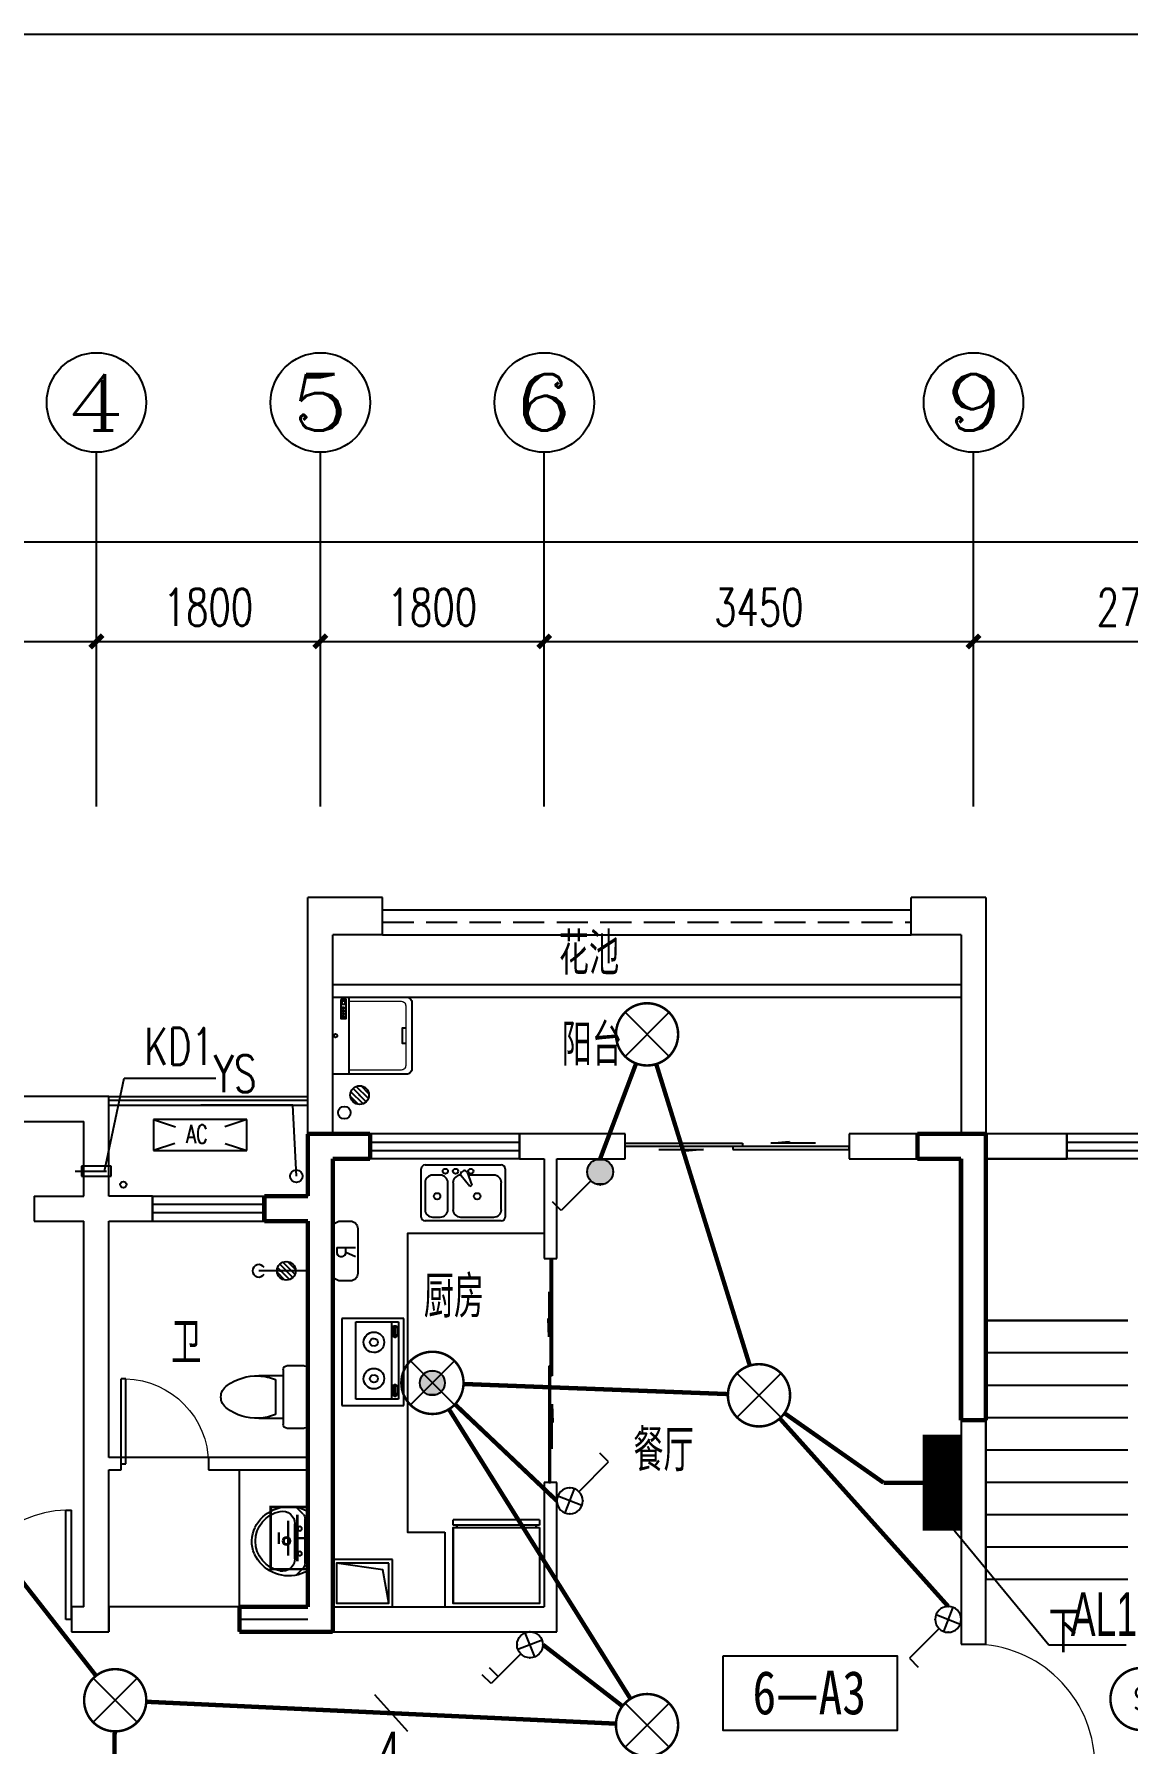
# Model space of a CAD drawing. Extents: x -993182 to -819982, y 169304 to 600104.
# Drawn here: x -979249 to -970458, y 314068 to 327804 of the extents above; entities that cross this region are included whole.
import ezdxf
from ezdxf.enums import TextEntityAlignment as Align

# ---------------------------------------------------------------- set-up
doc = ezdxf.new("R2010")
doc.units = 0
doc.header["$LTSCALE"] = 1000
doc.header["$MEASUREMENT"] = 0
doc.linetypes.add('DASH', pattern=[0.35, 0.25, -0.1])
for name, color, linetype in [('AXIS', 3, 'Continuous'), ('AXIS_TEXT', 7, 'Continuous'), ('DIM-照明', 3, 'Continuous'), ('DIM-箱柜', 3, 'Continuous'), ('DIM_LEAD', 3, 'Continuous'), ('DIM_SYMB', 3, 'Continuous'), ('EQUIP-照明', 3, 'Continuous'), ('EQUIP-箱柜', 3, 'Continuous'), ('kan', 146, 'Continuous'), ('KTIAO', 124, 'Continuous'), ('PUB_TEXT', 7, 'Continuous'), ('STAIR', 2, 'Continuous'), ('TEL_TEXT', 7, 'Continuous'), ('VPIPE-污水', 2, 'Continuous'), ('WALL', 4, 'Continuous'), ('WINDOW', 2, 'Continuous'), ('WIRE-照明', 1, 'Continuous'), ('冷凝水管', 6, 'Continuous'), ('家具', 187, 'Continuous'), ('文字2', 7, 'Continuous'), ('栏杆', 169, 'Continuous'), ('空调、空调洞', 66, 'Continuous'), ('表格', 157, 'Continuous'), ('面层', 215, 'Continuous')]:
    doc.layers.add(name, color=color, linetype=linetype)
doc.layers.add('RENDERING', color=125, linetype='Continuous', lineweight=13)
doc.layers.add('洁、厨具', color=8, linetype='Continuous', lineweight=9)
doc.styles.add('-宋体', font='', dxfattribs={"width": 0.8})
doc.styles.add('_ROMANC', font='romanc__.ttf', dxfattribs={"width": 0.700005})
doc.styles.add('_SIMPLEX', font='SIMPLEX.shx', dxfattribs={"width": 0.75})
doc.styles.add('_TCH_AXIS', font='COMPLEX', dxfattribs={"bigfont": 'GBCBIG'})
doc.styles.add('_TCH_DIM', font='SIMPLEX', dxfattribs={"bigfont": 'GBCBIG'})
doc.styles.add('_TCH_DIM_T3', font='SIMPLEX', dxfattribs={"width": 0.705882, "bigfont": 'GBCBIG'})
doc.styles.add('_TEL_ATTDEF', font='GBENOR', dxfattribs={"width": 0.8, "height": 3, "bigfont": 'GBCBIG'})
doc.styles.add('_TEL_DIM', font='ICED', dxfattribs={"width": 0.8, "height": 3.5, "bigfont": 'BZHZ'})
doc.styles.add('COMPLEX', font='COMPLEX')
doc.styles.add('DIM_FONT', font='simplex_.ttf', dxfattribs={"width": 0.7, "bigfont": 'GBCBIG'})
doc.styles.get("Standard").update_dxf_attribs({"font": 'gbenor.shx', "bigfont": 'gbcbig.shx'})
doc.styles.get('-宋体').set_extended_font_data('SimSun')
doc.dimstyles.new('_TCH_ARCH&&100', dxfattribs={"dimtxt": 297.5, "dimasz": 100, "dimexe": 250, "dimexo": 300, "dimgap": 126.25, "dimtad": 1, "dimdec": 0, "dimzin": 0, "dimdsep": 46, "dimtxsty": '_TCH_DIM_T3', "dimblk": 'ARCHTICK', "dimcen": 0.09, "dimclrt": 7, "dimazin": 2, "dimtfac": 1, "dimtdec": 0, "dimtix": 1, "dimtmove": 2, "dimatfit": 3, "dimfxl": 0, "dimtolj": 1, "dimtzin": 0, "dimarcsym": 0})

# ---------------------------------------------------------------- blocks, each defined once
blk = doc.blocks.new('ASDGFSDFGGDF')
at = {"layer": '家具'}
for p, q in [((695, -609), (695, 0)), ((695, -609), (695, 0)), ((0, -670), (0, -629)), ((0, -629), (28, -629)), ((0, -670), (695, -670)), ((28, -629), (28, -609)), ((695, -609), (666, -609)), ((666, -609), (666, -629)), ((666, -629), (695, -629)), ((695, -629), (695, -670))]:
    blk.add_line(p, q, dxfattribs=at)
for points in [[(0, -609), (0, 0), (695, 0), (695, -609)], [(666, -609), (28, -609), (28, -629), (666, -629)]]:
    blk.add_lwpolyline(points, close=True, dxfattribs=at)
blk = doc.blocks.new('sdfdsfgf')
at = {"layer": '家具'}
for points in [[(1414289, 21341), (1413809, 21341), (1413809, 20961), (1414289, 20961), (1414289, 21341)], [(1414259, 20991), (1414211, 21259), (1413839, 21311)]]:
    blk.add_lwpolyline(points, dxfattribs=at)
blk.add_lwpolyline([(1414259, 21311), (1413839, 21311), (1413839, 20991), (1414259, 20991)], close=True, dxfattribs=at)
blk = doc.blocks.new('A$C685A49D5')
at = {"layer": '家具'}
for p, q in [((0, 31), (0, 419)), ((31, 450), (644, 450)), ((675, 419), (675, 31)), ((31, 307), (31, 92)), ((153, 368), (92, 368)), ((215, 92), (215, 307)), ((256, 307), (256, 92)), ((390, 277), (320, 363)), ((340, 402), (325, 393)), ((369, 391), (408, 287)), ((583, 368), (377, 368)), ((408, 287), (390, 277)), ((644, 92), (644, 307)), ((644, 0), (31, 0)), ((92, 31), (153, 31)), ((317, 31), (583, 31))]:
    blk.add_line(p, q, dxfattribs=at)
for centre, radius in [((194, 399), 20.5), ((276, 399), 20.5), ((399, 399), 20.5), ((128, 199), 25.6), ((450, 199), 25.6)]:
    blk.add_circle(centre, radius, dxfattribs=at)
for centre, radius, start, end in [((31, 419), 30.7, 90, 180), ((644, 419), 30.7, 0, 90), ((92, 307), 61.4, 90, 180), ((153, 307), 61.4, 0, 90), ((317, 307), 61.4, 90, 180), ((335, 376), 20.5, 120, 219.4623), ((350, 384), 20.5, 20.5377, 120), ((583, 307), 61.4, 0, 90), ((31, 31), 30.7, 180, 270), ((92, 92), 61.4, 180, 270), ((153, 92), 61.4, 270, 0), ((317, 92), 61.4, 180, 270), ((583, 92), 61.4, 270, 0), ((644, 31), 30.7, 270, 0)]:
    blk.add_arc(centre, radius, start, end, dxfattribs=at)
at = {"layer": '家具', "style": 'DIM_FONT', "width": 0.8, "flags": 9}
for tag in ['YSIZE', 'XSIZE']:
    blk.add_attdef(tag, (338, 450), '', height=0.5, rotation=270, dxfattribs=at)
blk = doc.blocks.new('$plan$00001601')
at = {"layer": '家具'}
for p, q in [((-350, 16), (350, 16)), ((-350, -484), (-350, 16)), ((350, 16), (350, -484)), ((-323, -98), (-323, -440)), ((299, -98), (-323, -98)), ((299, -440), (299, -98)), ((-323, -384), (299, -384)), ((-291, -407), (-291, -418)), ((-199, -408), (-199, -418)), ((182, -407), (182, -418)), ((274, -408), (274, -418)), ((350, -484), (-350, -484)), ((-323, -440), (299, -440)), ((-216, -416), (-280, -416)), ((-280, -416), (-280, -433)), ((-280, -433), (-216, -433)), ((-216, -433), (-216, -416)), ((193, -416), (193, -433)), ((257, -416), (193, -416)), ((193, -433), (257, -433)), ((257, -433), (257, -416))]:
    blk.add_line(p, q, dxfattribs=at)
for points in [[(-199, -408, 0.259034), (-201, -404, 0.076276), (-213, -399, 0.036515), (-226, -397, 0.026615), (-245, -396, 0.026615), (-264, -397, 0.036515), (-277, -399, 0.076276), (-289, -404, 0.259034), (-291, -408, 0.078462), (-291, -409, 0.056762)], [(-199, -418, 0.259034), (-201, -415, 0.076276), (-213, -410, 0.036515), (-226, -407, 0.026615), (-245, -406, 0.026615), (-264, -407, 0.036515), (-277, -410, 0.076276), (-289, -415, 0.259034), (-291, -418, 0.259034), (-289, -422, 0.056762), (-280, -426, 0.036515)], [(274, -408, 0.259034), (272, -404, 0.076276), (260, -399, 0.036515), (247, -397, 0.026615), (228, -396, 0.026615), (209, -397, 0.036515), (196, -399, 0.076276), (184, -404, 0.259034), (182, -408, 0.078462), (182, -409, 0.056762)], [(274, -418, 0.259034), (272, -415, 0.076276), (260, -410, 0.036515), (247, -407, 0.026615), (228, -406, 0.026615), (209, -407, 0.036515), (196, -410, 0.076276), (184, -415, 0.259034), (182, -418, 0.259034), (184, -422, 0.056762), (193, -426, 0.036515)], [(-216, -427, 0.008736), (-213, -427, 0.076276), (-201, -422, 0.259034), (-199, -418, 0.259034)], [(257, -427, 0.008736), (260, -427, 0.076276), (272, -422, 0.259034), (274, -418, 0.259034)]]:
    blk.add_lwpolyline(points, format="xyb", dxfattribs=at)
for centre, radius, start, end in [((-158, -243), 82.5, 0.964, 0), ((-158, -243), 31.6, 0.6532, 0), ((134, -243), 82.5, 180, 179.036), ((134, -243), 31.6, 180, 179.3468)]:
    blk.add_arc(centre, radius, start, end, dxfattribs=at)
blk = doc.blocks.new('A$C3451006C')
blk.add_lwpolyline([(-50, 330), (-50, -30, 0.414214), (10, -90), (90, -90, 0.414214), (150, -30), (150, 330, 0.414214), (90, 390), (10, 390, 0.414214)], format="xyb", close=True)
at = {"style": '_SIMPLEX', "width": 0.8}
blk.add_text('R', height=150, rotation=270, dxfattribs=at).set_placement((-32, 144), align=Align.CENTER)
blk = doc.blocks.new('$plan$00001623')
at = {"layer": '家具', "linetype": 'Continuous'}
blk.add_line((-341, -145), (342, -145), dxfattribs=at)
at = {"layer": '家具'}
blk.add_lwpolyline([(295, -706), (-295, -706, -0.414214), (-345, -656), (-345, 0), (345, 0), (345, -656, -0.414214)], format="xyb", close=True, dxfattribs=at)
at = {"layer": '家具', "lineweight": 13}
blk.add_lwpolyline([(307, -145), (307, -611, -0.414214), (267, -651), (-267, -651, -0.414214), (-307, -611), (-307, -145)], format="xyb", dxfattribs=at)
at = {"layer": '家具'}
for points in [[(323, -72), (152, -72), (152, -120), (323, -120)], [(163, -86), (177, -86), (177, -99), (163, -99)], [(189, -86), (202, -86), (202, -99), (189, -99)], [(213, -86), (227, -86), (227, -99), (213, -99)], [(239, -86), (253, -86), (253, -99), (239, -99)], [(281, -110), (309, -110), (309, -80), (281, -80)]]:
    blk.add_lwpolyline(points, close=True, dxfattribs=at)
blk.add_lwpolyline([(-71, -651), (-71, -623), (0, -623), (71, -623), (71, -651)], dxfattribs=at)
blk.add_circle((0, -25), 16, dxfattribs=at)
blk = doc.blocks.new('90304092557924')
at = {"layer": 'KTIAO'}
for p, q in [((-375, 125), (-198, 66)), ((-375, 125), (-375, -125)), ((375, 125), (-375, 125)), ((375, 125), (198, 66)), ((375, -125), (375, 125)), ((-203, -68), (-375, -125)), ((-375, -125), (375, -125)), ((200, -67), (375, -125))]:
    blk.add_line(p, q, dxfattribs=at)
at = {"layer": 'KTIAO', "style": '_ROMANC', "width": 0.7}
blk.add_text('AC', height=148.6, dxfattribs=at).set_placement((-113, -66))
at = {"layer": 'KTIAO', "style": 'DIM_FONT', "oblique": 0, "width": 0.6, "flags": 9}
for tag in ['XSIZE', 'YSIZE']:
    blk.add_attdef(tag, (-375, -125), '', height=0.5, dxfattribs=at)
blk = doc.blocks.new('M_E6')
for p, q in [((-240, 0), (-270, -79)), ((240, 0), (-240, 0)), ((-237, 0), (239, 0)), ((240, 0), (270, -79)), ((-213, -36), (-271, -91)), ((-179, -23), (181, -23)), ((141, -105), (-141, -105)), ((-141, -105), (141, -105)), ((217, -37), (274, -95))]:
    blk.add_line(p, q)
for centre, radius in [((-99, -65), 16.3), ((101, -65), 16.3), ((2, -172), 31.6), ((2, -172), 23)]:
    blk.add_circle(centre, radius)
for centre, radius, start, end in [((28, -152), 307, 166.1751, 244.7296), ((-141, -205), 100, 90, 190.5602), ((-179, -73), 50, 90, 133.181), ((-28, -152), 307, 297.0639, 13.8249), ((141, -205), 100, 349.4398, 90), ((181, -73), 50, 44.5607, 90), ((0, -179), 243, 190.5602, 349.4398), ((0, -201), 250, 245.8071, 296.4628), ((28, -152), 307, 266.589, 266.5936)]:
    blk.add_arc(centre, radius, start, end)
at = {"width": 0.8, "flags": 9}
for tag in ['XSIZE', 'YSIZE']:
    blk.add_attdef(tag, (0, 0), '', height=0.5, dxfattribs=at)
blk = doc.blocks.new('1')
for p, q in [((-550, -239), (-550, 201)), ((-520, 231), (-380, 231)), ((-350, 201), (-350, 151)), ((-350, 151), (-350, -189)), ((-350, 151), (-154, 151)), ((-289, 121), (-289, -159)), ((-380, -269), (-520, -269)), ((-154, -189), (-350, -189)), ((-350, -189), (-350, -239))]:
    blk.add_line(p, q)
for centre, radius, start, end in [((-520, 201), 30, 90, 180), ((-380, 201), 30, 360, 90), ((-137, -247), 398, 92.544, 112.5495), ((-137, -247), 398, 53.3619, 92.544), ((40, -19), 110, 303.4509, 56.5491), ((-137, 208), 398, 267.456, 306.6381), ((-520, -239), 30, 180, 270), ((-380, -239), 30, 270, 360), ((-137, 208), 398, 247.4505, 267.456)]:
    blk.add_arc(centre, radius, start, end)
blk = doc.blocks.new('$lvtry$00000168')
at = {"color": 0}
blk.add_line((0, 0), (0, -395), dxfattribs=at)
blk.add_arc((0, -395), 50, 121.0332, 58.9668, dxfattribs=at)
for p in [(0, 0), (0, -223)]:
    blk.add_point(p, dxfattribs=at)
blk = doc.blocks.new('$lvtry$00000171')
for p, q in [((-74, 11), (-11, 74)), ((-70, -27), (27, 70)), ((-53, -53), (53, 53)), ((-27, -70), (70, 27)), ((11, -74), (74, -11))]:
    blk.add_line(p, q)
blk.add_circle((0, 0), 75)
blk.add_point((0, 0))
blk = doc.blocks.new('A$C6BE329BC')
at = {"layer": '家具'}
blk.add_blockref('$lvtry$00000168', (75, 445), dxfattribs=at)
at = {"layer": '家具', "rotation": 180}
blk.add_blockref('$lvtry$00000171', (75, 271), dxfattribs=at)
blk = doc.blocks.new('TRHH')
at = {"color": 6}
for centre in [(-249202, -461390), (-233616, -461390), (-252617, -471151), (-230201, -471151), (-244307, -473179), (-238511, -473179)]:
    blk.add_circle(centre, 50, dxfattribs=at)
blk = doc.blocks.new('q4')
at = {"color": 3, "const_width": 35}
for points in [[(-529810, -491595), (-529810, -491095)], [(-529810, -491095), (-529310, -491095)], [(-529310, -491095), (-529310, -491295)], [(-524910, -491095), (-524360, -491095)], [(-524910, -491295), (-524910, -491095)], [(-524360, -493395), (-524360, -491095)], [(-529610, -491795), (-529610, -491295)], [(-529610, -491295), (-529310, -491295)], [(-524910, -491295), (-524560, -491295)], [(-524560, -493395), (-524560, -491295)], [(-530160, -491595), (-529810, -491595)], [(-530160, -491795), (-530160, -491595)], [(-530160, -491795), (-529810, -491795)], [(-529810, -494895), (-529810, -491795)], [(-529610, -495095), (-529610, -491795)], [(-524360, -493395), (-524560, -493395)], [(-530360, -494895), (-529810, -494895)], [(-530360, -495095), (-530360, -494895)], [(-530360, -495095), (-529610, -495095)]]:
    blk.add_lwpolyline(points, dxfattribs=at)
blk = doc.blocks.new('A$C06D6341B')
at = {"layer": '空调、空调洞', "linetype": 'DASH'}
for p, q in [((80, 290), (0, 290)), ((0, 290), (0, 50)), ((40, 0), (40, 340)), ((80, 50), (80, 290)), ((0, 50), (80, 50))]:
    blk.add_line(p, q, dxfattribs=at)
blk = doc.blocks.new('kt')
at = {"layer": 'DIM_LEAD'}
for p, q in [((-441980, -788204), (-441821, -787455)), ((-441980, -788204), (-441821, -787455)), ((-441980, -788204), (-441821, -787455)), ((-441980, -788204), (-441821, -787455)), ((-441980, -788204), (-441821, -787455)), ((-441821, -787455), (-441083, -787455))]:
    blk.add_line(p, q, dxfattribs=at)
at = {"layer": 'VPIPE-污水'}
blk.add_circle((-440051, -787733, -76424), 50, dxfattribs=at)
at = {"layer": '冷凝水管'}
blk.add_circle((-441827, -788311, -76424), 25, dxfattribs=at)
at = {"layer": '家具', "rotation": 89.99999999999999}
blk.add_blockref('$lvtry$00000171', (-439928, -787592, -76424), dxfattribs=at)
at = {"layer": '空调、空调洞', "rotation": 270}
blk.add_blockref('A$C06D6341B', (-442214, -788164, -76424), dxfattribs=at)
at = {"layer": 'DIM_LEAD', "color": 7, "style": '_TCH_DIM', "width": 0.705882}
blk.add_text('KD1', height=297.5, dxfattribs=at).set_placement((-441658, -787350))
blk = doc.blocks.new('trh')
at = {"layer": 'DIM_LEAD'}
for p, q in [((-249230, -460821), (-249970, -460821)), ((-249202, -461390), (-249230, -460821))]:
    blk.add_line(p, q, dxfattribs=at)
at = {"layer": 'DIM_LEAD', "color": 7, "style": '_TCH_DIM', "width": 0.705882}
blk.add_text('YS', height=297.5, dxfattribs=at).set_placement((-249865, -460716))
blk = doc.blocks.new('$DorLib2D$00000131')
at = {"color": 0, "linetype": 'Continuous'}
for p, q in [((0.15, 0.125), (0.2319, 0.1973)), ((0.2319, 0.1973), (0.2319, 0.125)), ((-0.5, 0.125), (-0.5, 0)), ((0.0192, 0.125), (-0.5, 0.125)), ((0.0192, 0), (0.0192, 0.125)), ((0.35, 0.125), (0.15, 0.125)), ((-0.5, 0), (0.0192, 0)), ((-0.024, 0), (0.5, 0)), ((-0.024, -0.125), (-0.024, 0)), ((0.5, 0), (0.5, -0.125)), ((-0.35, -0.125), (-0.15, -0.125)), ((-0.2319, -0.1973), (-0.2319, -0.125)), ((-0.15, -0.125), (-0.2319, -0.1973)), ((0.5, -0.125), (-0.024, -0.125))]:
    blk.add_line(p, q, dxfattribs=at)
blk = doc.blocks.new('$WINLIB2D$00000001')
at = {"color": 0}
for points in [[(-0.5, 0.5), (-0.5, -0.5)], [(-0.5, 0.5), (0.5, 0.5)], [(0.5, -0.5), (0.5, 0.5)], [(0.5, 0.167), (-0.5, 0.167)], [(0.5, -0.167), (-0.5, -0.167)], [(-0.5, -0.5), (0.5, -0.5)]]:
    blk.add_lwpolyline(points, dxfattribs=at)
blk = doc.blocks.new('$DorLib2D$00000001')
for p, q in [((0.45, 0.975), (0.5, 0.975)), ((0.45, 0), (0.45, 0.975)), ((0.5, 0), (0.5, 0.975)), ((0.5, 0), (0.45, 0))]:
    blk.add_line(p, q)
at = {"lineweight": 13}
blk.add_arc((0.475, 0), 0.975, 91.4693, 180, dxfattribs=at)
blk = doc.blocks.new('_AXISO')
blk.add_circle((0, 0), 0.5)
at = {"layer": 'AXIS_TEXT', "style": 'COMPLEX', "width": 1.041667}
blk.add_attdef('A', text='', height=0.56, dxfattribs=at).set_placement((-0.25, -0.28), (0.25, -0.28), align=Align.FIT)
blk = doc.blocks.new('_ArchTick')
at = {"color": 0, "linetype": 'ByBlock', "const_width": 0.4}
blk.add_lwpolyline([(-0.5, -0.5), (0.5, 0.5)], dxfattribs=at)
blk = doc.blocks.new('*D862')
at = {"layer": 'AXIS', "color": 0, "lineweight": -2}
for p, q in [((-343309, -422720), (-343309, -420344)), ((-287609, -422720), (-287609, -420344)), ((-343309, -420594), (-287609, -420594))]:
    blk.add_line(p, q, dxfattribs=at)
at = {"layer": 'Defpoints', "color": 0}
for p in [(-287609, -420594), (-343309, -423020), (-287609, -423020)]:
    blk.add_point(p, dxfattribs=at)
at = {"layer": 'AXIS', "color": 0, "lineweight": -2, "xscale": 100, "yscale": 100, "zscale": 100, "rotation": 180}
blk.add_blockref('_ArchTick', (-343309, -420594), dxfattribs=at)
at = {"layer": 'AXIS', "color": 0, "lineweight": -2, "xscale": 100, "yscale": 100, "zscale": 100}
blk.add_blockref('_ArchTick', (-287609, -420594), dxfattribs=at)
at = {"layer": 'AXIS', "color": 7, "insert": (-315459, -420319), "char_height": 297.5, "attachment_point": 5, "style": '_TCH_DIM_T3'}
blk.add_mtext('\\A1;55700', dxfattribs=at)
blk = doc.blocks.new('*D864')
at = {"layer": 'AXIS', "color": 0, "lineweight": -2}
for p, q in [((-343209, -422720), (-343209, -421144)), ((-339909, -422720), (-339909, -421144)), ((-343209, -421394), (-339909, -421394))]:
    blk.add_line(p, q, dxfattribs=at)
at = {"layer": 'Defpoints', "color": 0}
for p in [(-339909, -421394), (-343209, -423020), (-339909, -423020)]:
    blk.add_point(p, dxfattribs=at)
at = {"layer": 'AXIS', "color": 0, "lineweight": -2, "xscale": 100, "yscale": 100, "zscale": 100, "rotation": 180}
blk.add_blockref('_ArchTick', (-343209, -421394), dxfattribs=at)
at = {"layer": 'AXIS', "color": 0, "lineweight": -2, "xscale": 100, "yscale": 100, "zscale": 100}
blk.add_blockref('_ArchTick', (-339909, -421394), dxfattribs=at)
at = {"layer": 'AXIS', "color": 7, "insert": (-341559, -421119), "char_height": 297.5, "attachment_point": 5, "style": '_TCH_DIM_T3'}
blk.add_mtext('\\A1;3300', dxfattribs=at)
blk = doc.blocks.new('*D865')
at = {"layer": 'AXIS', "color": 0, "lineweight": -2}
for p, q in [((-339909, -422720), (-339909, -421144)), ((-338109, -422720), (-338109, -421144)), ((-339909, -421394), (-338109, -421394))]:
    blk.add_line(p, q, dxfattribs=at)
at = {"layer": 'Defpoints', "color": 0}
for p in [(-338109, -421394), (-339909, -423020), (-338109, -423020)]:
    blk.add_point(p, dxfattribs=at)
at = {"layer": 'AXIS', "color": 0, "lineweight": -2, "xscale": 100, "yscale": 100, "zscale": 100, "rotation": 180}
blk.add_blockref('_ArchTick', (-339909, -421394), dxfattribs=at)
at = {"layer": 'AXIS', "color": 0, "lineweight": -2, "xscale": 100, "yscale": 100, "zscale": 100}
blk.add_blockref('_ArchTick', (-338109, -421394), dxfattribs=at)
at = {"layer": 'AXIS', "color": 7, "insert": (-339009, -421119), "char_height": 297.5, "attachment_point": 5, "style": '_TCH_DIM_T3'}
blk.add_mtext('\\A1;1800', dxfattribs=at)
blk = doc.blocks.new('*D866')
at = {"layer": 'AXIS', "color": 0, "lineweight": -2}
for p, q in [((-338109, -422720), (-338109, -421144)), ((-336309, -422720), (-336309, -421144)), ((-338109, -421394), (-336309, -421394))]:
    blk.add_line(p, q, dxfattribs=at)
at = {"layer": 'Defpoints', "color": 0}
for p in [(-336309, -421394), (-338109, -423020), (-336309, -423020)]:
    blk.add_point(p, dxfattribs=at)
at = {"layer": 'AXIS', "color": 0, "lineweight": -2, "xscale": 100, "yscale": 100, "zscale": 100, "rotation": 180}
blk.add_blockref('_ArchTick', (-338109, -421394), dxfattribs=at)
at = {"layer": 'AXIS', "color": 0, "lineweight": -2, "xscale": 100, "yscale": 100, "zscale": 100}
blk.add_blockref('_ArchTick', (-336309, -421394), dxfattribs=at)
at = {"layer": 'AXIS', "color": 7, "insert": (-337209, -421119), "char_height": 297.5, "attachment_point": 5, "style": '_TCH_DIM_T3'}
blk.add_mtext('\\A1;1800', dxfattribs=at)
blk = doc.blocks.new('*D867')
at = {"layer": 'AXIS', "color": 0, "lineweight": -2}
for p, q in [((-336309, -422720), (-336309, -421144)), ((-332859, -422720), (-332859, -421144)), ((-336309, -421394), (-332859, -421394))]:
    blk.add_line(p, q, dxfattribs=at)
at = {"layer": 'Defpoints', "color": 0}
for p in [(-332859, -421394), (-336309, -423020), (-332859, -423020)]:
    blk.add_point(p, dxfattribs=at)
at = {"layer": 'AXIS', "color": 0, "lineweight": -2, "xscale": 100, "yscale": 100, "zscale": 100, "rotation": 180}
blk.add_blockref('_ArchTick', (-336309, -421394), dxfattribs=at)
at = {"layer": 'AXIS', "color": 0, "lineweight": -2, "xscale": 100, "yscale": 100, "zscale": 100}
blk.add_blockref('_ArchTick', (-332859, -421394), dxfattribs=at)
at = {"layer": 'AXIS', "color": 7, "insert": (-334584, -421119), "char_height": 297.5, "attachment_point": 5, "style": '_TCH_DIM_T3'}
blk.add_mtext('\\A1;3450', dxfattribs=at)
blk = doc.blocks.new('*D868')
at = {"layer": 'AXIS', "color": 0, "lineweight": -2}
for p, q in [((-332859, -422720), (-332859, -421144)), ((-330159, -422720), (-330159, -421144)), ((-332859, -421394), (-330159, -421394))]:
    blk.add_line(p, q, dxfattribs=at)
at = {"layer": 'Defpoints', "color": 0}
for p in [(-330159, -421394), (-332859, -423020), (-330159, -423020)]:
    blk.add_point(p, dxfattribs=at)
at = {"layer": 'AXIS', "color": 0, "lineweight": -2, "xscale": 100, "yscale": 100, "zscale": 100, "rotation": 180}
blk.add_blockref('_ArchTick', (-332859, -421394), dxfattribs=at)
at = {"layer": 'AXIS', "color": 0, "lineweight": -2, "xscale": 100, "yscale": 100, "zscale": 100}
blk.add_blockref('_ArchTick', (-330159, -421394), dxfattribs=at)
at = {"layer": 'AXIS', "color": 7, "insert": (-331509, -421119), "char_height": 297.5, "attachment_point": 5, "style": '_TCH_DIM_T3'}
blk.add_mtext('\\A1;2700', dxfattribs=at)
blk = doc.blocks.new('$equip$00002539')
for p, q in [((-0.354, 0.354), (0.354, -0.354)), ((0.354, 0.354), (-0.354, -0.354))]:
    blk.add_line(p, q)
at = {"const_width": 0.04}
blk.add_lwpolyline([(-0.5, 0, 1), (0.5, 0, 1), (-0.5, 0, 0.911406)], format="xyb", dxfattribs=at)
blk.add_circle((0, 0), 0.5)
for p in [(0, 0.5), (-0.5, 0), (0.5, 0), (0, -0.5)]:
    blk.add_point(p)
at = {"color": 7, "style": '_TEL_DIM', "flags": 1}
blk.add_attdef('A', text='', height=0.00002, dxfattribs=at).set_placement((0, 0), align=Align.MIDDLE_CENTER)
blk = doc.blocks.new('$equip$00002828')
for p, q in [((0.354, 0.354), (-0.354, -0.354)), ((-0.354, 0.354), (0.354, -0.354))]:
    blk.add_line(p, q)
at = {"const_width": 0.04}
blk.add_lwpolyline([(0.5, 0, -1), (-0.5, 0, -1), (0.5, 0, 1)], format="xyb", dxfattribs=at)
for radius in [0.5, 0.2]:
    blk.add_circle((0, 0), radius)
for p in [(0, 0.5), (-0.5, 0), (0.5, 0), (0, -0.5)]:
    blk.add_point(p)
for points in [[(-0.173, 0.1), (0.173, 0.1), (-0.2, 0), (0.2, 0)], [(-0.173, -0.1), (0.173, -0.1), (-0.2, 0), (0.2, 0)], [(-0.1, 0.173), (0.1, 0.173), (-0.173, 0.1), (0.173, 0.1)], [(0, 0.2), (0, 0.2), (-0.1, 0.173), (0.1, 0.173)], [(-0.1, -0.173), (0.1, -0.173), (-0.173, -0.1), (0.173, -0.1)], [(0, -0.2), (0, -0.2), (-0.1, -0.173), (0.1, -0.173)]]:
    blk.add_solid(points)
at = {"color": 7, "style": '_TEL_DIM', "flags": 1}
for tag in ['A', 'REMARK']:
    blk.add_attdef(tag, text='', height=0.00002, dxfattribs=at).set_placement((0, 0), align=Align.MIDDLE_CENTER)
blk = doc.blocks.new('*X5')
at = {"color": 0}
for p, q in [((-250, 32.8), (-82.8, 200)), ((-250, 68.2), (-118.2, 200)), ((-250, 103.6), (-153.6, 200)), ((-250, 138.9), (-188.9, 200)), ((-250, 174.3), (-224.3, 200)), ((-247.5, 0), (-47.5, 200)), ((-212.1, 0), (-12.1, 200)), ((-176.8, 0), (23.2, 200)), ((-141.4, 0), (58.6, 200)), ((-106.1, 0), (93.9, 200)), ((-70.7, 0), (129.3, 200)), ((-35.4, 0), (164.6, 200)), ((0, 0), (200, 200)), ((35.4, 0), (235.4, 200)), ((70.7, 0), (250, 179.3)), ((106.1, 0), (250, 143.9)), ((141.4, 0), (250, 108.6)), ((176.8, 0), (250, 73.2)), ((212.1, 0), (250, 37.9)), ((247.5, 0), (250, 2.5))]:
    blk.add_line(p, q, dxfattribs=at)
blk = doc.blocks.new('$equip$00002943')
for p, q in [((-0.75, 0.6), (-0.75, 0)), ((0.75, 0.6), (-0.75, 0.6)), ((0.75, 0), (0.75, 0.6)), ((-0.75, 0), (0.75, 0))]:
    blk.add_line(p, q)
for points, const_width in [([(-0.75, 0.3), (0.75, 0.3)], 0.6), ([(-0.75, 0.6), (-0.75, 0), (0.75, 0), (0.75, 0.6), (-0.75, 0.6), (-0.75, 0)], 0.04)]:
    blk.add_lwpolyline(points, dxfattribs=dict(const_width=const_width))
for p in [(0, 0.6), (-0.75, 0.3), (0.75, 0.3), (0, 0)]:
    blk.add_point(p)
at = {"xscale": 0.00300000000061118, "yscale": 0.00300000000061118, "zscale": 0.00300000000061118}
blk.add_blockref('*X5', (0, 0), dxfattribs=at)
at = {"style": '_TEL_DIM', "flags": 1}
for tag in ['A', 'REMARK']:
    blk.add_attdef(tag, text='', height=0.00002, dxfattribs=at).set_placement((0, 0), align=Align.MIDDLE_CENTER)
blk = doc.blocks.new('$equip$00001962')
for p, q in [((0.147, 0.356), (0.625, 0.833)), ((0.625, 0.833), (0.766, 0.692))]:
    blk.add_line(p, q)
blk.add_circle((0, 0.208), 0.208)
for p in [(0, 0.417), (-0.208, 0.208), (0, 0), (0.208, 0.208)]:
    blk.add_point(p)
for points in [[(-0.18, 0.313), (0.18, 0.313), (-0.208, 0.208), (0.208, 0.208)], [(-0.104, 0.389), (0.104, 0.389), (-0.18, 0.313), (0.18, 0.313)], [(0, 0.417), (0, 0.417), (-0.104, 0.389), (0.104, 0.389)], [(-0.18, 0.104), (0.18, 0.104), (-0.208, 0.208), (0.208, 0.208)], [(-0.104, 0.028), (0.104, 0.028), (-0.18, 0.104), (0.18, 0.104)], [(0, 0), (0, 0), (-0.104, 0.028), (0.104, 0.028)]]:
    blk.add_solid(points)
at = {"layer": 'TEL_TEXT', "style": '_TEL_DIM', "flags": 1}
blk.add_attdef('A', text='', height=0.00002, dxfattribs=at).set_placement((0, 0), align=Align.MIDDLE_CENTER)
blk = doc.blocks.new('$equip$00003196')
at = {"const_width": 0.04}
blk.add_lwpolyline([(-0.5, 0), (0.5, 0), (0.5, -0.6), (-0.5, -0.6)], close=True, dxfattribs=at)
for points in [[(0, 0), (0, -0.173)], [(-0.375, -0.173), (0.375, -0.173)], [(-0.281, -0.32), (0.281, -0.32)], [(-0.094, -0.468), (0.094, -0.468)]]:
    blk.add_lwpolyline(points, dxfattribs=at)
blk.add_point((0, 0))
at = {"flags": 9}
blk.add_attdef('A', (0, 0), '', height=0.00002, rotation=180, dxfattribs=at)
blk = doc.blocks.new('$TELECSYS$00000095')
blk.add_line((0.4, 0.4), (-0.4, -0.4))
at = {"width": 0.8}
blk.add_attdef('N', text='', height=1, dxfattribs=at).set_placement((-0.017, 1.056), align=Align.MIDDLE)
blk = doc.blocks.new('$TelecSys$00000152')
blk.add_blockref('$TELECSYS$00000095', (0, 0))
at = {"style": '_TEL_DIM', "width": 0.7}
blk.add_attdef('N', text='', height=0.875, dxfattribs=at).set_placement((-0.015, 0.924), align=Align.MIDDLE)
blk = doc.blocks.new('$equip$00003183')
for p, q in [((0.147, 0.356), (0.625, 0.833)), ((0.625, 0.833), (0.766, 0.692)), ((-0.194, 0.132), (0.194, 0.285)), ((-0.076, 0.402), (0.076, 0.014))]:
    blk.add_line(p, q)
blk.add_circle((0, 0.208), 0.208)
for p in [(0, 0.417), (-0.208, 0.208), (0, 0), (0.208, 0.208)]:
    blk.add_point(p)
at = {"flags": 9}
blk.add_attdef('A', (0, 0), '', height=0.00002, dxfattribs=at)
blk = doc.blocks.new('$equip$00003186')
for p, q in [((0.147, 0.356), (0.625, 0.833)), ((0.625, 0.833), (0.766, 0.692)), ((0.512, 0.72), (0.653, 0.579)), ((-0.194, 0.132), (0.194, 0.285)), ((-0.076, 0.402), (0.076, 0.014))]:
    blk.add_line(p, q)
blk.add_circle((0, 0.208), 0.208)
for p in [(0, 0.417), (-0.208, 0.208), (0, 0), (0.208, 0.208)]:
    blk.add_point(p)
at = {"flags": 9}
blk.add_attdef('A', (0, 0), '', height=0.00002, dxfattribs=at)
blk = doc.blocks.new('$equip$00002837')
at = {"const_width": 0.04}
blk.add_lwpolyline([(0.5, 0, 1), (-0.5, 0, 1), (0.5, 0, -0.854586)], format="xyb", dxfattribs=at)
blk.add_circle((0, 0), 0.5)
for p in [(0, 0.5), (-0.5, 0), (0.5, 0), (0, -0.5)]:
    blk.add_point(p)
at = {"color": 7, "style": '_TEL_DIM'}
blk.add_attdef('$TEXT$', text='', height=0.4, dxfattribs=at).set_placement((0, 0), align=Align.MIDDLE_CENTER)
at = {"color": 7, "style": '_TEL_DIM', "flags": 1}
for tag in ['A', 'REMARK']:
    blk.add_attdef(tag, text='', height=0.00002, dxfattribs=at).set_placement((0, 0), align=Align.MIDDLE_CENTER)
blk = doc.blocks.new('5#、7#楼参照')
at = {"layer": 'AXIS'}
for p, q in [((-339908.8, -422074.7), (-339908.8, -419874.4)), ((-338108.8, -422074.7), (-338108.8, -419874.4)), ((-336308.8, -422074.7), (-336308.8, -419874.4)), ((-332858.8, -422074.7), (-332858.8, -419874.4))]:
    blk.add_line(p, q, dxfattribs=at)
at = {"layer": 'DIM_SYMB'}
blk.add_lwpolyline([(-332158.8, -429060.9, 0, 0, 0), (-332158.8, -426200.9, 0, 0, 0), (-330858.8, -426200.9, 0, 0, 0), (-330858.8, -427370.9, 0, 80, 0), (-330858.8, -427070.9, 0, 0, 0)], format="xyseb", dxfattribs=at)
at = {"layer": 'kan'}
for p, q in [((-337608.8, -423550.9), (-333358.8, -423550.9)), ((-337608.8, -423750.9), (-333358.8, -423750.9))]:
    blk.add_line(p, q, dxfattribs=at)
at = {"layer": 'kan', "linetype": 'DASH'}
blk.add_line((-337608.8, -423650.9), (-333358.8, -423650.9), dxfattribs=at)
at = {"layer": 'kan', "color": 124}
for p, q in [((-338008.8, -424150.9), (-332958.8, -424150.9)), ((-338008.8, -424250.9), (-332958.8, -424250.9))]:
    blk.add_line(p, q, dxfattribs=at)
at = {"layer": 'kan'}
blk.add_lwpolyline([(-339808.8, -425050.9), (-338208.8, -425050.9)], dxfattribs=at)
at = {"layer": 'STAIR'}
for p, q in [((-330258.8, -425550.9), (-332758.8, -425550.9)), ((-332758.8, -425550.9), (-332758.8, -426850.9)), ((-332758.8, -426850.9), (-332758.8, -428930.9)), ((-331618.8, -426850.9), (-332758.8, -426850.9)), ((-332758.8, -426850.9), (-331618.8, -426850.9)), ((-331618.8, -427110.9), (-332758.8, -427110.9)), ((-331618.8, -427370.9), (-332758.8, -427370.9)), ((-331618.8, -427630.9), (-332758.8, -427630.9)), ((-331618.8, -427890.9), (-332758.8, -427890.9)), ((-331618.8, -428150.9), (-332758.8, -428150.9)), ((-331618.8, -428410.9), (-332758.8, -428410.9)), ((-331618.8, -428670.9), (-332758.8, -428670.9)), ((-331618.8, -428930.9), (-332758.8, -428930.9))]:
    blk.add_line(p, q, dxfattribs=at)
at = {"layer": 'WALL'}
for p, q in [((-338208.8, -425450.9), (-338208.8, -423450.9)), ((-337608.8, -423450.9), (-338208.8, -423450.9)), ((-337608.8, -423750.9), (-337608.8, -423450.9)), ((-332758.8, -423450.9), (-333358.8, -423450.9)), ((-333358.8, -423750.9), (-333358.8, -423450.9)), ((-332758.8, -423450.9), (-332758.8, -425350.9)), ((-338008.8, -425350.9), (-338008.8, -423750.9)), ((-337608.8, -423750.9), (-338008.8, -423750.9)), ((-332958.8, -423750.9), (-333358.8, -423750.9)), ((-332958.8, -423750.9), (-332958.8, -425350.9)), ((-339808.8, -425050.9), (-340808.8, -425050.9)), ((-339808.8, -425850.9), (-339808.8, -425050.9)), ((-340808.8, -425250.9), (-340008.8, -425250.9)), ((-340008.8, -425850.9), (-340008.8, -425250.9)), ((-337708.8, -425350.9), (-338008.8, -425350.9)), ((-337708.8, -425550.9), (-337708.8, -425350.9)), ((-336308.8, -425350.9), (-336508.8, -425350.9)), ((-336508.8, -425350.9), (-336508.8, -425550.9)), ((-335658.8, -425350.9), (-336308.8, -425350.9)), ((-335658.8, -425550.9), (-335658.8, -425350.9)), ((-332958.8, -425350.9), (-333858.8, -425350.9)), ((-333858.8, -425350.9), (-333858.8, -425550.9)), ((-332108.8, -425350.9), (-332758.8, -425350.9)), ((-332108.8, -425550.9), (-332108.8, -425350.9)), ((-338208.8, -425450.9), (-338208.8, -425850.9)), ((-338008.8, -425550.9), (-338008.8, -425950.9)), ((-338008.8, -425550.9), (-337708.8, -425550.9)), ((-336508.8, -425550.9), (-336308.8, -425550.9)), ((-336308.8, -425550.9), (-336308.8, -426350.9)), ((-336208.8, -426350.9), (-336208.8, -425550.9)), ((-336208.8, -425550.9), (-335658.8, -425550.9)), ((-333858.8, -425550.9), (-332958.8, -425550.9)), ((-332958.8, -425550.9), (-332958.8, -429450.9)), ((-332758.8, -429450.9), (-332758.8, -425550.9)), ((-332758.8, -425550.9), (-332108.8, -425550.9)), ((-340409.8, -425850.9), (-340008.8, -425850.9)), ((-340409.8, -425850.9), (-340409.8, -426050.9)), ((-339458.8, -425850.9), (-339808.8, -425850.9)), ((-339458.8, -426050.9), (-339458.8, -425850.9)), ((-338208.8, -425850.9), (-338558.8, -425850.9)), ((-338558.8, -425850.9), (-338558.8, -426050.9)), ((-340409.8, -426050.9), (-340008.8, -426050.9)), ((-340008.8, -427950.9), (-340008.8, -426050.9)), ((-339808.8, -426050.9), (-339458.8, -426050.9)), ((-339808.8, -427950.9), (-339808.8, -426050.9)), ((-338558.8, -426050.9), (-338208.8, -426050.9)), ((-338208.8, -426050.9), (-338208.8, -427950.9)), ((-338008.8, -425950.9), (-338008.8, -427950.9)), ((-336308.8, -426350.9), (-336208.8, -426350.9)), ((-340008.8, -429150.9), (-340008.8, -427950.9)), ((-339708.8, -427950.9), (-339808.8, -427950.9)), ((-339708.8, -428050.9), (-339708.8, -427950.9)), ((-338208.8, -427950.9), (-339008.8, -427950.9)), ((-339008.8, -427950.9), (-339008.8, -428050.9)), ((-338008.8, -427950.9), (-338008.8, -429150.9)), ((-339808.8, -429150.9), (-339808.8, -428050.9)), ((-339808.8, -428050.9), (-339708.8, -428050.9)), ((-339008.8, -428050.9), (-338208.8, -428050.9)), ((-338208.8, -428050.9), (-338208.8, -429150.9)), ((-336208.8, -428150.9), (-336308.8, -428150.9)), ((-336308.8, -428150.9), (-336308.8, -429150.9)), ((-336208.8, -429350.9), (-336208.8, -428150.9)), ((-340008.8, -429150.9), (-340108.8, -429150.9)), ((-340108.8, -429150.9), (-340108.8, -429350.9)), ((-339808.8, -429350.9), (-339808.8, -429150.9)), ((-338208.8, -429150.9), (-338758.8, -429150.9)), ((-338758.8, -429150.9), (-338758.8, -429350.9)), ((-338008.8, -429150.9), (-336308.8, -429150.9)), ((-340108.8, -429350.9), (-339908.8, -429350.9)), ((-339908.8, -429350.9), (-339808.8, -429350.9)), ((-338758.8, -429350.9), (-338108.8, -429350.9)), ((-338108.8, -429350.9), (-336208.8, -429350.9)), ((-332958.8, -429450.9), (-332758.8, -429450.9))]:
    blk.add_line(p, q, dxfattribs=at)
at = {"layer": 'WINDOW'}
for p, q in [((-339008.8, -427950.9), (-339708.8, -427950.9)), ((-338758.8, -429150.9), (-339808.8, -429150.9))]:
    blk.add_line(p, q, dxfattribs=at)
at = {"layer": 'WINDOW', "linetype": 'DASH'}
for p, q in [((-339808.8, -429150.9), (-339808.8, -429350.9)), ((-338758.8, -429350.9), (-338758.8, -429150.9))]:
    blk.add_line(p, q, dxfattribs=at)
at = {"layer": '家具'}
blk.add_line((-337108.8, -428550.9, 0), (-337108.8, -429150.9, 0), dxfattribs=at)
at = {"layer": '家具', "elevation": 0}
blk.add_lwpolyline([(-336308.8, -426150.9), (-336308.8, -426150.9), (-337408.8, -426150.9), (-337408.8, -426150.9), (-337408.8, -428550.9), (-337408.8, -428550.9), (-337408.8, -428550.9), (-337108.8, -428550.9)], dxfattribs=at)
at = {"layer": '家具'}
blk.add_lwpolyline([(-338208.8, -429250.9), (-338758.8, -429250.9), (-338758.8, -428350.9), (-338758.8, -428050.9), (-338208.8, -428050.9)], dxfattribs=at)
at = {"layer": '栏杆'}
for points in [[(-339808.8, -425080.9), (-338208.8, -425080.9)], [(-339808.8, -425120.9), (-338208.8, -425120.9)]]:
    blk.add_lwpolyline(points, dxfattribs=at)
at = {"layer": '表格'}
blk.add_lwpolyline([(-351842.7, -416515.5), (-278242.7, -416515.5)], dxfattribs=at)
at = {"color": 6}
blk.add_blockref('TRHH', (-89100, 35700), dxfattribs=at)
at = {"rotation": 270}
blk.add_blockref('A$C6BE329BC', (-338653.8, -426375.9), dxfattribs=at)
at = {"layer": 'AXIS'}
ref = blk.add_blockref('_AXISO', (-339908.8, -419474.4), dxfattribs=dict(at, xscale=800, yscale=800, zscale=800))
ref.add_attrib('A', '4', dxfattribs={"layer": 'AXIS_TEXT', "height": 452.5, "style": '_TCH_AXIS', "width": 1.3125}).set_placement((-340135.1, -419700.7), (-339682.5, -419700.7), align=Align.FIT)
ref = blk.add_blockref('_AXISO', (-338108.8, -419474.4), dxfattribs=dict(at, xscale=800, yscale=800, zscale=800))
ref.add_attrib('A', '5', dxfattribs={"layer": 'AXIS_TEXT', "height": 452.5, "style": '_TCH_AXIS', "width": 1.5}).set_placement((-338335.1, -419700.7), (-337882.5, -419700.7), align=Align.FIT)
ref = blk.add_blockref('_AXISO', (-336308.8, -419474.4), dxfattribs=dict(at, xscale=800, yscale=800, zscale=800))
ref.add_attrib('A', '6', dxfattribs={"layer": 'AXIS_TEXT', "height": 452.5, "style": '_TCH_AXIS', "width": 1.5}).set_placement((-336535.1, -419700.7), (-336082.5, -419700.7), align=Align.FIT)
ref = blk.add_blockref('_AXISO', (-332858.8, -419474.4), dxfattribs=dict(at, xscale=800, yscale=800, zscale=800))
ref.add_attrib('A', '9', dxfattribs={"layer": 'AXIS_TEXT', "height": 452.5, "style": '_TCH_AXIS', "width": 1.5}).set_placement((-333085.1, -419700.7), (-332632.5, -419700.7), align=Align.FIT)
at = {"layer": 'RENDERING'}
blk.add_blockref('90304092557924', (-339075.1, -425360.4), dxfattribs=at)
at = {"layer": 'WINDOW'}
for name, p, xscale, yscale, zscale, rotation in [('$WINLIB2D$00000001', (-337108.8, -425450.9), 1200, 200, 1200, 180), ('$WINLIB2D$00000001', (-331508.8, -425450.9), -1200, -200, -1200, 9.651644340476064e-08), ('$DorLib2D$00000131', (-334758.8, -425450.9), -1800, -200, -1800, 359.9999998587214), ('$DorLib2D$00000131', (-336258.8, -427250.9), 1800, 100, 1800, 90), ('$DorLib2D$00000001', (-339358.8, -428000.9), 700, -700, 700, 180), ('$DorLib2D$00000001', (-340558.8, -429250.9), 900, 900, 900, 359.9999999977655), ('$DorLib2D$00000001', (-332858.8, -429950.9), 1000, 1000, 1000, 270)]:
    blk.add_blockref(name, p, dxfattribs=dict(at, xscale=xscale, yscale=yscale, zscale=zscale, rotation=rotation))
at = {"layer": 'WINDOW', "xscale": 900, "yscale": 200, "zscale": 900}
blk.add_blockref('$WINLIB2D$00000001', (-339008.8, -425950.9), dxfattribs=at)
at = {"layer": '家具'}
for name, p in [('A$C685A49D5', (-337298.3, -426050.2, 0)), ('sdfdsfgf', (-1751817.8, -450111.5))]:
    blk.add_blockref(name, p, dxfattribs=at)
at = {"layer": '家具', "xscale": -1}
for name, p in [('A$C3451006C', (-337858.8, -426441.5, 0)), ('1', (-338758.3, -427445.6, 0))]:
    blk.add_blockref(name, p, dxfattribs=at)
for name, p, rotation in [('$plan$00001601', (-337921.5, -427183, 0), 90), ('M_E6', (-338208.8, -428623.3), 270)]:
    blk.add_blockref(name, p, dxfattribs=dict(at, rotation=rotation))
at = {"layer": '家具', "rotation": 180}
blk.add_blockref('ASDGFSDFGGDF', (-336346.5, -429122.5, 0), dxfattribs=at)
at = {"layer": '洁、厨具', "xscale": 0.9000000001396984, "yscale": 0.9000000001396984, "zscale": 0.9000000001396984, "rotation": 90}
blk.add_blockref('$plan$00001623', (-338008.8, -424561.4), dxfattribs=at)
at = {"layer": '面层'}
for name, p in [('kt', (102134.9, 362553.2)), ('trh', (-89100, 35700)), ('q4', (191600.7, 65744.1))]:
    blk.add_blockref(name, p, dxfattribs=at)
at = {"layer": 'DIM_SYMB', "color": 7, "style": '_TCH_DIM'}
blk.add_text('下', height=337.6, dxfattribs=at).set_placement((-332253.7, -429515.9))
at = {"layer": 'AXIS'}
for p1, p2, distance, picture, middle in [((-343308.8, -423020), (-287608.8, -423020), 2425.6, '*D862', (-315458.8, -420319.4)), ((-343208.8, -423020), (-339908.8, -423020), 1625.6, '*D864', (-341558.8, -421119.4)), ((-339908.8, -423020), (-338108.8, -423020), 1625.6, '*D865', (-339008.8, -421119.4)), ((-338108.8, -423020), (-336308.8, -423020), 1625.6, '*D866', (-337208.8, -421119.4)), ((-336308.8, -423020), (-332858.8, -423020), 1625.6, '*D867', (-334583.8, -421119.4)), ((-332858.8, -423020), (-330158.8, -423020), 1625.6, '*D868', (-331508.8, -421119.4))]:
    dim = blk.add_aligned_dim(p1=p1, p2=p2, distance=distance, dimstyle='_TCH_ARCH&&100', dxfattribs=at)
    dim.commit()
    dim.dimension.update_dxf_attribs({"geometry": picture, "text_midpoint": middle})

msp = doc.modelspace()

# ---------------------------------------------------------------- linework, layer by layer
at = {"layer": 'DIM-箱柜'}
for p, q in [((-972098, 316078), (-971092, 314864)), ((-971092, 314864), (-970472, 314864))]:
    msp.add_line(p, q, dxfattribs=at)
at = {"layer": 'WIRE-照明', "linetype": 'Continuous', "const_width": 35}
for points in [[(-974700, 318768), (-974411, 319534)], [(-974249, 319529), (-973497, 317107)], [(-975798, 316959), (-973673, 316878)], [(-975915, 316756), (-974456, 314430)], [(-975867, 316796), (-975048, 316020)], [(-973219, 316725), (-972422, 316166)], [(-973256, 316682), (-971902, 315172)], [(-980244, 316521), (-978752, 314615)], [(-972422, 316166), (-972098, 316166)], [(-975159, 314864), (-974521, 314371)], [(-978349, 314406), (-974573, 314230)], [(-978644, 311468), (-978602, 314168)]]:
    msp.add_lwpolyline(points, dxfattribs=at)
at = {"layer": '文字2', "color": 5}
msp.add_lwpolyline([(-973712, 314774), (-972312, 314774), (-972312, 314174), (-973712, 314174)], close=True, dxfattribs=at)

# ---------------------------------------------------------------- block references
at = {"layer": 'DIM-照明'}
ref = msp.add_blockref('$TelecSys$00000152', (-976378, 314314), dxfattribs=dict(at, xscale=-350, yscale=350, zscale=350, rotation=177.3214549044065))
ref.add_attrib('N', '4', dxfattribs={"layer": '0', "color": 7, "height": 350, "rotation": 0, "style": '_TEL_DIM', "width": 0.7}).set_placement((-976398, 313992), align=Align.MIDDLE)
at = {"layer": 'EQUIP-照明', "xscale": 500, "yscale": 500, "zscale": 500}
for name, p in [('$equip$00002539', (-974323, 319768)), ('$equip$00002828', (-976048, 316968)), ('$equip$00002539', (-973423, 316868)), ('$equip$00002539', (-978598, 314418)), ('$equip$00002539', (-974323, 314218))]:
    msp.add_blockref(name, p, dxfattribs=at)
at = {"layer": 'EQUIP-照明', "yscale": 500, "zscale": 500}
for name, p, xscale, rotation in [('$equip$00001962', (-974700, 318768), 500, 180), ('$equip$00003183', (-975048, 316020), -500, 270), ('$equip$00003183', (-971798, 315068), -500, 90), ('$equip$00003186', (-975264, 314968), 500, 180)]:
    msp.add_blockref(name, p, dxfattribs=dict(at, xscale=xscale, rotation=rotation))
at = {"layer": 'EQUIP-照明'}
ref = msp.add_blockref('$equip$00002837', (-970348, 314428), dxfattribs=dict(at, xscale=500, yscale=500, zscale=500))
ref.add_attrib('$TEXT$', 'S', dxfattribs={"layer": '0', "color": 7, "height": 200, "style": '_TEL_ATTDEF'}).set_placement((-970348, 314428), align=Align.MIDDLE_CENTER)
at = {"layer": 'EQUIP-箱柜', "yscale": 500, "zscale": 500}
for name, p, xscale, rotation in [('$equip$00002943', (-971798, 316166), -500, 90), ('$equip$00003196', (-977048, 315721), 500, 269.9999999999999)]:
    msp.add_blockref(name, p, dxfattribs=dict(at, xscale=xscale, rotation=rotation))
at = {"layer": '面层'}
msp.add_blockref('5#、7#楼参照', (-638840, 744319), dxfattribs=at)

# ---------------------------------------------------------------- texts
at = {"layer": 'DIM-箱柜', "color": 7, "style": '_TEL_DIM', "width": 0.64}
msp.add_text('AL1', height=350, dxfattribs=at).set_placement((-970917, 314934))
at = {"layer": 'PUB_TEXT'}
for s, height, p in [('花池', 337.6, (-975033, 320247, 0)), ('花池', 337.6, (-975033, 320247)), ('阳台', 337.6, (-975009, 319515, 0)), ('阳台', 337.6, (-975009, 319515)), ('厨房', 337.6, (-976118, 317492, 0)), ('卫', 338, (-978149, 317121, 0)), ('餐厅', 337.6, (-974433, 316257, 0))]:
    msp.add_text(s, height=height, dxfattribs=at).set_placement(p)
at = {"layer": '文字2', "color": 63, "style": '-宋体', "width": 0.8}
msp.add_text('6—A3', height=350, dxfattribs=at).set_placement((-973019, 314480), align=Align.MIDDLE_CENTER)

doc.saveas('drawing.dxf')
